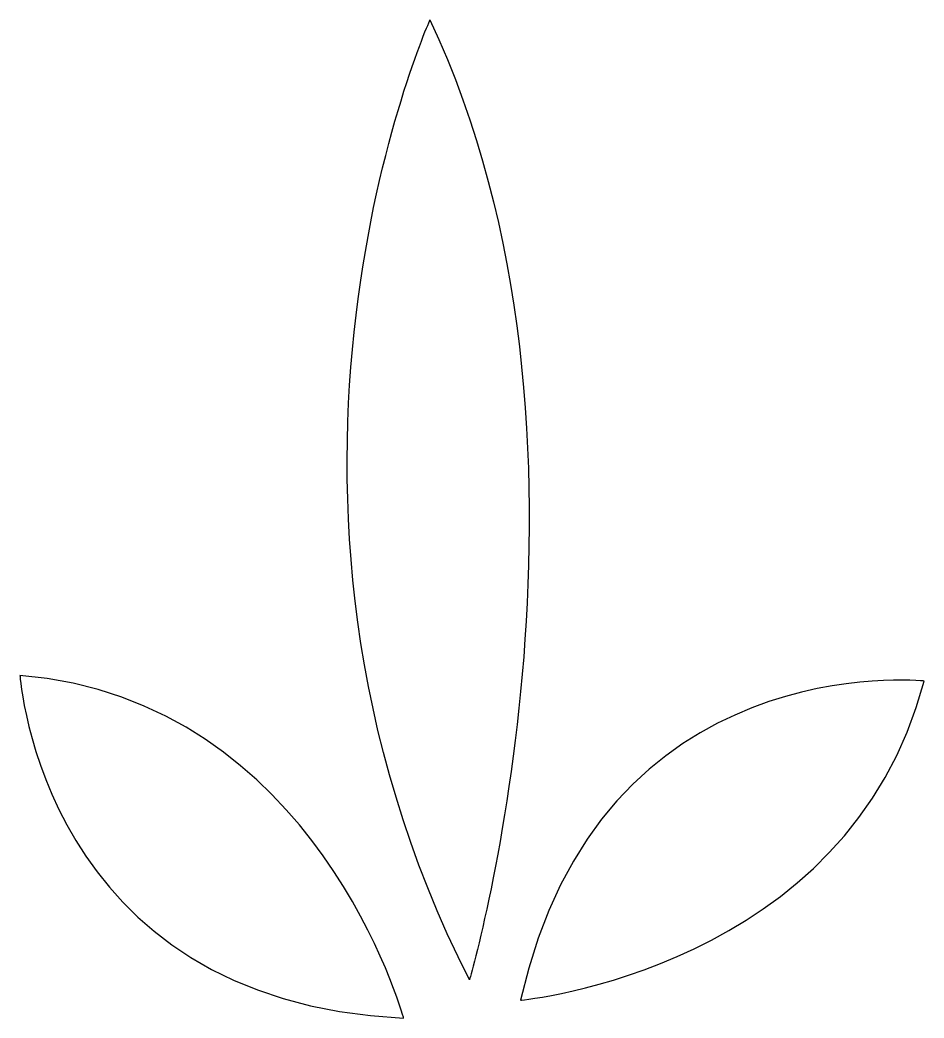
# Model space of a CAD drawing. Header units: centimetres. Extents: x -9.5 to 9.5, y -10.5 to 10.5.
import ezdxf

# ---------------------------------------------------------------- set-up
doc = ezdxf.new("R2010")
doc.units = ezdxf.units.CM
doc.header["$MEASUREMENT"] = 0
doc.layers.add('Layer 1', color=7, linetype='Continuous')

msp = doc.modelspace()

# ---------------------------------------------------------------- linework, layer by layer
at = {"layer": 'Layer 1'}
for points, knots in [([(-0.88126, 10.45527), (-0.88126, 10.45527), (-5.29512, 0.64484), (-0.05401, -9.68159), (-0.05401, -9.68159), (-0.05404, -9.68153), (3.25674, 1.67791), (-0.88126, 10.45527), (-0.88126, 10.45527), (-0.88126, 10.45527), (-0.88126, 10.45527), (-0.88126, 10.45527)], [0, 0, 0, 0, 0.25, 0.25, 0.25, 0.25, 0.5, 0.5, 0.5, 0.5, 1, 1, 1, 1]), ([(9.48345, -3.41307), (7.90378, -9.46523), (1.02038, -10.10745), (1.02038, -10.10753), (1.02038, -10.10753), (2.6708, -2.67838), (9.48345, -3.41307), (9.48345, -3.41307), (9.48345, -3.41307), (9.48345, -3.41307), (9.48345, -3.41307), (9.48345, -3.41307)], [0, 0, 0, 0, 0.25, 0.25, 0.25, 0.25, 0.5, 0.5, 0.5, 0.5, 1, 1, 1, 1]), ([(-9.48345, -3.29478), (-3.25071, -3.81048), (-1.43475, -10.48219), (-1.43475, -10.48224), (-1.43475, -10.48224), (-9.03672, -10.13275), (-9.48345, -3.29478), (-9.48345, -3.29478)], [0, 0, 0, 0, 0.33333333, 0.33333333, 0.33333333, 0.33333333, 1, 1, 1, 1])]:
    msp.add_open_spline(points, degree=3, knots=knots, dxfattribs=at)

doc.saveas('drawing.dxf')
